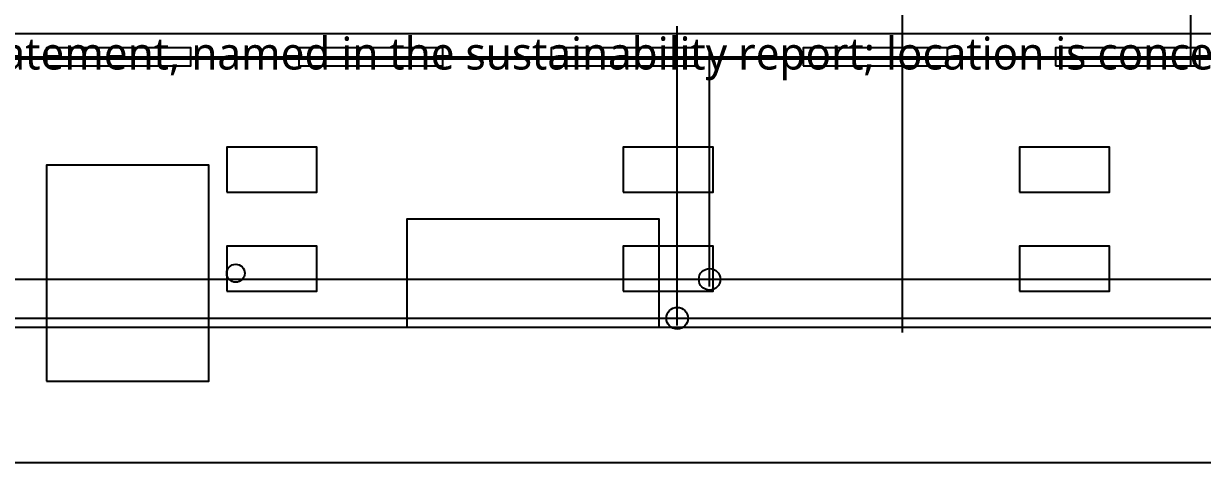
# Model space of a CAD drawing. Header units: metres. Extents: x -1640 to 1560, y -268 to 2338.
# Drawn here: x -110.3 to -44.8, y 1544 to 1568.3 of the extents above; entities that cross this region are included whole.
import ezdxf

# ---------------------------------------------------------------- set-up
doc = ezdxf.new("R2010")
doc.units = ezdxf.units.M
for name, color, linetype in [('1F_CDS', 5, 'Continuous'), ('1F_EHS_EXTINGUISHER_HYDRANT_CABINET_CONCEPT', 1, 'Continuous'), ('1F_SUPPORT', 4, 'Continuous'), ('2F_EHS_EXTINGUISHER_HYDRANT_CABINET_CONCEPT', 1, 'Continuous'), ('2F_SUPPORT', 4, 'Continuous'), ('3F_EHS_EXTINGUISHER_HYDRANT_CABINET_CONCEPT', 1, 'Continuous'), ('3F_SUPPORT', 4, 'Continuous'), ('4F_DCC', 3, 'Continuous'), ('4F_MAU', 2, 'Continuous'), ('4F_SUPPORT', 4, 'Continuous'), ('5F_CDS', 5, 'Continuous'), ('5F_EHS_EXTINGUISHER_HYDRANT_CABINET_CONCEPT', 1, 'Continuous'), ('5F_SUPPORT', 4, 'Continuous'), ('6F_EHS_EXTINGUISHER_HYDRANT_CABINET_CONCEPT', 1, 'Continuous'), ('6F_SUPPORT', 4, 'Continuous'), ('7F_EHS_EXTINGUISHER_HYDRANT_CABINET_CONCEPT', 1, 'Continuous'), ('7F_SUPPORT', 4, 'Continuous'), ('8F_DCC', 3, 'Continuous'), ('8F_MAU', 2, 'Continuous'), ('8F_SUPPORT', 4, 'Continuous'), ('OUTLINE', 7, 'Continuous'), ('UTIL_CHEM_CONCEPT', 6, 'Continuous'), ('UTIL_CHW.R_CONCEPT', 2, 'Continuous'), ('UTIL_CHW.S_CONCEPT', 1, 'Continuous'), ('UTIL_EXH.ACID_CONCEPT', 4, 'Continuous'), ('UTIL_EXH.ACID_RISER', 4, 'Continuous'), ('UTIL_EXH.ALK_CONCEPT', 5, 'Continuous'), ('UTIL_EXH.ALK_RISER', 5, 'Continuous'), ('UTIL_TEXT', 7, 'Continuous')]:
    doc.layers.add(name, color=color, linetype=linetype)
doc.styles.add('KO', font='malgun.ttf')

msp = doc.modelspace()

# ---------------------------------------------------------------- linework, layer by layer
at = {"layer": '1F_CDS'}
for points in [[(-99, 1559), (-94, 1559), (-94, 1561.5), (-99, 1561.5)], [(-77, 1559), (-72, 1559), (-72, 1561.5), (-77, 1561.5)], [(-55, 1559), (-50, 1559), (-50, 1561.5), (-55, 1561.5)], [(-99, 1553.5), (-94, 1553.5), (-94, 1556), (-99, 1556)], [(-77, 1553.5), (-72, 1553.5), (-72, 1556), (-77, 1556)], [(-55, 1553.5), (-50, 1553.5), (-50, 1556), (-55, 1556)]]:
    msp.add_lwpolyline(points, close=True, dxfattribs=at)
at = {"layer": '1F_EHS_EXTINGUISHER_HYDRANT_CABINET_CONCEPT'}
msp.add_circle((-98.5, 1554.5), 0.5, dxfattribs=at)
at = {"layer": '1F_SUPPORT'}
msp.add_lwpolyline([(-109, 1548.5), (-100, 1548.5), (-100, 1560.5), (-109, 1560.5)], close=True, dxfattribs=at)
at = {"layer": '2F_EHS_EXTINGUISHER_HYDRANT_CABINET_CONCEPT'}
msp.add_circle((-98.5, 1554.5), 0.5, dxfattribs=at)
at = {"layer": '2F_SUPPORT'}
msp.add_lwpolyline([(-109, 1548.5), (-100, 1548.5), (-100, 1560.5), (-109, 1560.5)], close=True, dxfattribs=at)
at = {"layer": '3F_EHS_EXTINGUISHER_HYDRANT_CABINET_CONCEPT'}
msp.add_circle((-98.5, 1554.5), 0.5, dxfattribs=at)
at = {"layer": '3F_SUPPORT'}
msp.add_lwpolyline([(-109, 1548.5), (-100, 1548.5), (-100, 1560.5), (-109, 1560.5)], close=True, dxfattribs=at)
at = {"layer": '4F_DCC'}
for points in [[(-109, 1566), (-101, 1566), (-101, 1567), (-109, 1567)], [(-95, 1566), (-87, 1566), (-87, 1567), (-95, 1567)], [(-81, 1566), (-73, 1566), (-73, 1567), (-81, 1567)], [(-67, 1566), (-59, 1566), (-59, 1567), (-67, 1567)], [(-53, 1566), (-45, 1566), (-45, 1567), (-53, 1567)]]:
    msp.add_lwpolyline(points, close=True, dxfattribs=at)
at = {"layer": '4F_MAU'}
msp.add_lwpolyline([(-89, 1551.5), (-75, 1551.5), (-75, 1557.5), (-89, 1557.5)], close=True, dxfattribs=at)
at = {"layer": '4F_SUPPORT'}
msp.add_lwpolyline([(-109, 1548.5), (-100, 1548.5), (-100, 1560.5), (-109, 1560.5)], close=True, dxfattribs=at)
at = {"layer": '5F_CDS'}
for points in [[(-99, 1559), (-94, 1559), (-94, 1561.5), (-99, 1561.5)], [(-77, 1559), (-72, 1559), (-72, 1561.5), (-77, 1561.5)], [(-55, 1559), (-50, 1559), (-50, 1561.5), (-55, 1561.5)], [(-99, 1553.5), (-94, 1553.5), (-94, 1556), (-99, 1556)], [(-77, 1553.5), (-72, 1553.5), (-72, 1556), (-77, 1556)], [(-55, 1553.5), (-50, 1553.5), (-50, 1556), (-55, 1556)]]:
    msp.add_lwpolyline(points, close=True, dxfattribs=at)
at = {"layer": '5F_EHS_EXTINGUISHER_HYDRANT_CABINET_CONCEPT'}
msp.add_circle((-98.5, 1554.5), 0.5, dxfattribs=at)
at = {"layer": '5F_SUPPORT'}
msp.add_lwpolyline([(-109, 1548.5), (-100, 1548.5), (-100, 1560.5), (-109, 1560.5)], close=True, dxfattribs=at)
at = {"layer": '6F_EHS_EXTINGUISHER_HYDRANT_CABINET_CONCEPT'}
msp.add_circle((-98.5, 1554.5), 0.5, dxfattribs=at)
at = {"layer": '6F_SUPPORT'}
msp.add_lwpolyline([(-109, 1548.5), (-100, 1548.5), (-100, 1560.5), (-109, 1560.5)], close=True, dxfattribs=at)
at = {"layer": '7F_EHS_EXTINGUISHER_HYDRANT_CABINET_CONCEPT'}
msp.add_circle((-98.5, 1554.5), 0.5, dxfattribs=at)
at = {"layer": '7F_SUPPORT'}
msp.add_lwpolyline([(-109, 1548.5), (-100, 1548.5), (-100, 1560.5), (-109, 1560.5)], close=True, dxfattribs=at)
at = {"layer": '8F_DCC'}
for points in [[(-109, 1566), (-101, 1566), (-101, 1567), (-109, 1567)], [(-95, 1566), (-87, 1566), (-87, 1567), (-95, 1567)], [(-81, 1566), (-73, 1566), (-73, 1567), (-81, 1567)], [(-67, 1566), (-59, 1566), (-59, 1567), (-67, 1567)], [(-53, 1566), (-45, 1566), (-45, 1567), (-53, 1567)]]:
    msp.add_lwpolyline(points, close=True, dxfattribs=at)
at = {"layer": '8F_MAU'}
msp.add_lwpolyline([(-89, 1551.5), (-75, 1551.5), (-75, 1557.5), (-89, 1557.5)], close=True, dxfattribs=at)
at = {"layer": '8F_SUPPORT'}
msp.add_lwpolyline([(-109, 1548.5), (-100, 1548.5), (-100, 1560.5), (-109, 1560.5)], close=True, dxfattribs=at)
at = {"layer": 'OUTLINE'}
msp.add_lwpolyline([(-309, 1544), (243, 1544), (243, 1748), (-309, 1748)], close=True, dxfattribs=at)
at = {"layer": 'UTIL_CHEM_CONCEPT'}
for p, q in [((-61.5, 1551.2), (-61.5, 1732.8)), ((-61.5, 1551.2), (-61.5, 1732.8)), ((-275.3, 1551.5), (188.3, 1551.5)), ((-275.3, 1551.5), (188.3, 1551.5))]:
    msp.add_line(p, q, dxfattribs=at)
at = {"layer": 'UTIL_CHW.R_CONCEPT'}
msp.add_line((-278.2, 1567.8), (189.8, 1567.8), dxfattribs=at)
msp.add_line((-278.2, 1567.8), (189.8, 1567.8), dxfattribs=at)
at = {"layer": 'UTIL_CHW.S_CONCEPT'}
for p, q in [((-45.5, 1566), (-45.5, 1726)), ((-45.5, 1566), (-45.5, 1726)), ((-279.5, 1566.5), (188.5, 1566.5)), ((-279.5, 1566.5), (188.5, 1566.5))]:
    msp.add_line(p, q, dxfattribs=at)
at = {"layer": 'UTIL_EXH.ACID_CONCEPT'}
for p, q in [((-281.4, 1567.8), (190.4, 1567.8)), ((-281.4, 1567.8), (190.4, 1567.8)), ((-74, 1551.6), (-74, 1568.2)), ((-74, 1551.6), (-74, 1568.2)), ((-269.55, 1552), (197.55, 1552))]:
    msp.add_line(p, q, dxfattribs=at)
at = {"layer": 'UTIL_EXH.ACID_RISER'}
msp.add_circle((-74, 1552), 0.6, dxfattribs=at)
at = {"layer": 'UTIL_EXH.ALK_CONCEPT'}
for p, q in [((-281.4, 1566.4), (190.4, 1566.4)), ((-281.4, 1566.4), (190.4, 1566.4)), ((-72.2, 1553.76), (-72.2, 1566.8)), ((-72.2, 1553.76), (-72.2, 1566.8)), ((-269.55, 1554.16), (197.55, 1554.16))]:
    msp.add_line(p, q, dxfattribs=at)
at = {"layer": 'UTIL_EXH.ALK_RISER'}
msp.add_circle((-72.2, 1554.16), 0.6, dxfattribs=at)

# ---------------------------------------------------------------- texts
at = {"layer": 'UTIL_TEXT', "style": 'KO'}
msp.add_text('P2 rooftop RCS (regenerative catalytic system — process-gas abatement, named in the sustainability report; location is concept)', height=1.8, dxfattribs=at).set_placement((-181.5, 1565.8))

doc.saveas('drawing.dxf')
